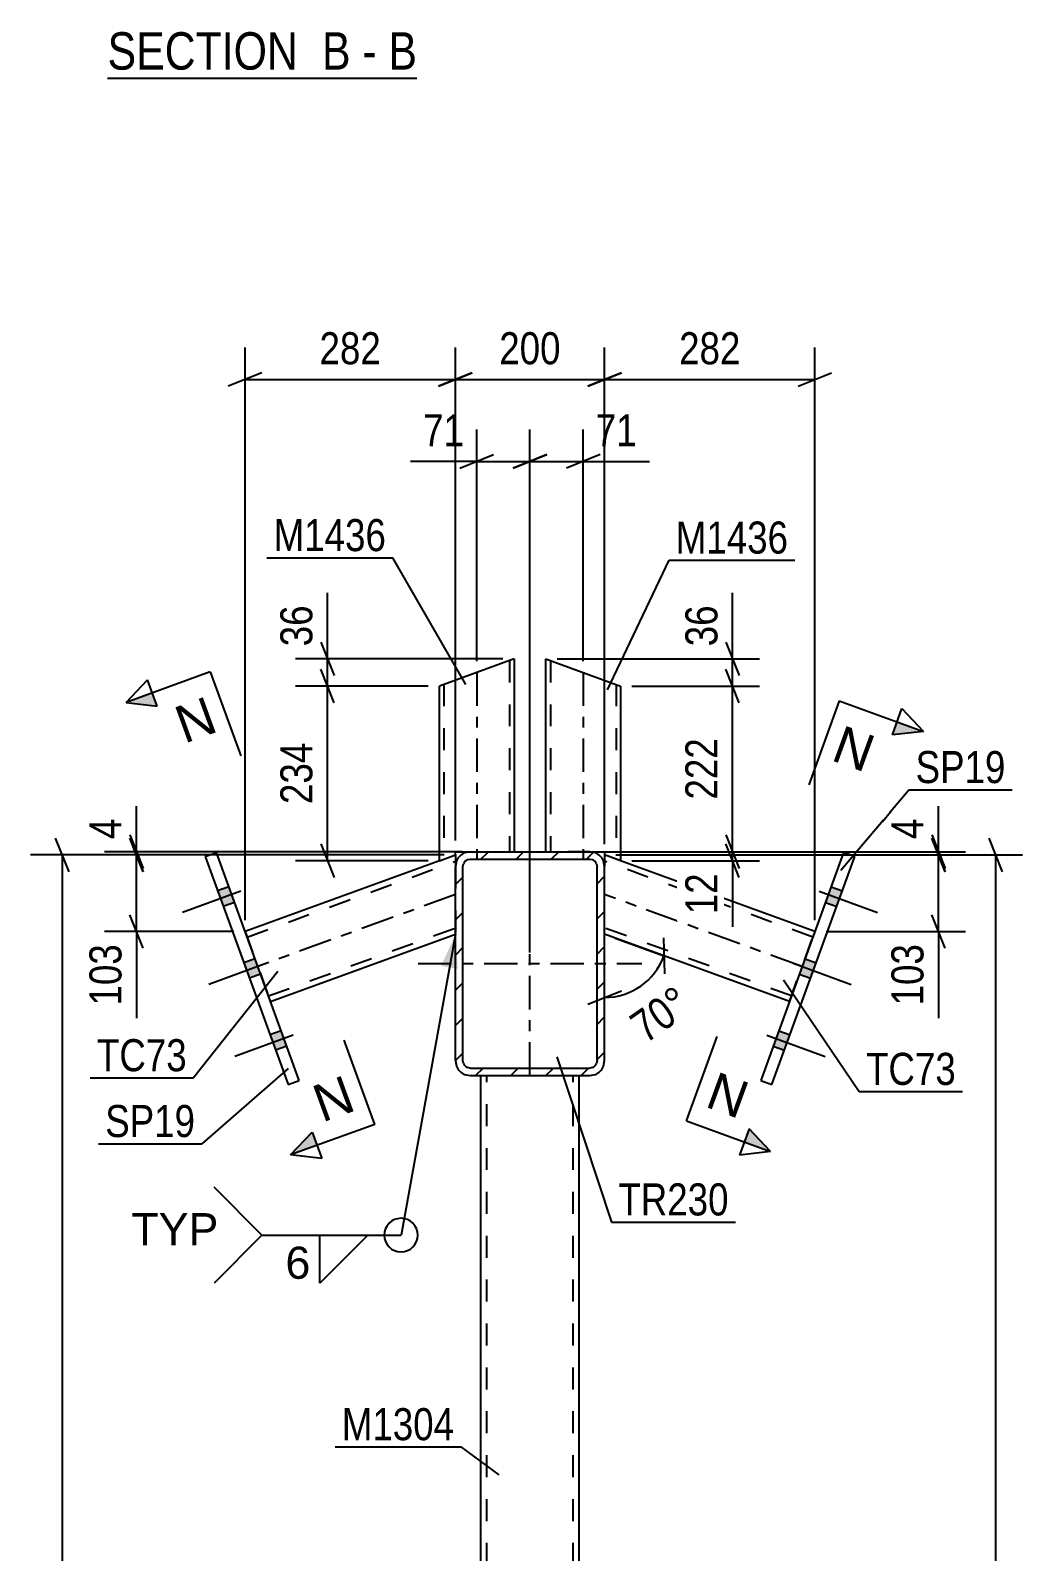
# Model space of a CAD drawing. Header units: millimetres. Extents: x -178 to 1011, y -683 to 158.
# Drawn here: x 356.4 to 445.1, y -437.5 to -301.6 of the extents above; entities that cross this region are included whole.
import ezdxf

# ---------------------------------------------------------------- set-up
doc = ezdxf.new("R2010")
doc.units = ezdxf.units.MM
doc.linetypes.add('DXK_LINE_DOT2', pattern=[3.9198, 1.9599, -1.9599])
doc.linetypes.add('DXK_LINE_DOT3', pattern=[5.9187, 2.979, -0.9799, 0.9799, -0.9799])
doc.styles.add('Arial', font='ARIAL.TTF', dxfattribs={"height": 0.2})
doc.styles.add('Arial Narrow', font='ARIALN.TTF', dxfattribs={"height": 0.2})

# ---------------------------------------------------------------- blocks, each defined once
blk = doc.blocks.new('Unknown-570387747-13 - 6363')
at = {"color": 6, "linetype": 'Continuous'}
blk.add_line((363.31, -305.88), (390.95, -305.88), dxfattribs=at)
at = {"color": 0, "linetype": 'Continuous'}
for points in [[(381.42, -305.13), (381.42, -301.63), (363.31, -301.63), (363.31, -305.13)], [(385.02, -305.13), (385.02, -301.63), (382.47, -301.63), (382.47, -305.13)], [(387.35, -305.13), (387.35, -301.63), (386.07, -301.63), (386.07, -305.13)], [(390.95, -305.13), (390.95, -301.63), (388.4, -301.63), (388.4, -305.13)]]:
    blk.add_wipeout(points, dxfattribs=at)
at = {"color": 7, "linetype": 'Continuous', "style": 'Arial Narrow'}
for s, p in [('SECTION ', (363.31, -305.13)), ('B', (382.47, -305.13)), ('B', (388.4, -305.13)), ('-', (386.07, -305.13))]:
    blk.add_text(s, height=3.34, dxfattribs=at).set_placement(p)
blk = doc.blocks.new('Part-570387747-2895 - 2879')
at = {"color": 2, "linetype": 'Continuous'}
for p, q in [((402.48, -374.99), (402.48, -357.76)), ((402.48, -357.76), (402.54, -357.78)), ((402.54, -357.78), (402.72, -357.85)), ((402.72, -357.85), (403.28, -358.05)), ((403.28, -358.05), (409.15, -360.19)), ((409.15, -360.19), (409.15, -375.8)), ((406.39, -374.99), (407.72, -374.99)), ((407.72, -374.99), (407.72, -375.28)), ((409.09, -375.77), (407.72, -375.28)), ((409.15, -375.8), (409.09, -375.77))]:
    blk.add_line(p, q, dxfattribs=at)
at = {"color": 7, "linetype": 'DXK_LINE_DOT2'}
for p, q in [((402.72, -357.85), (403.13, -358)), ((402.88, -357.91), (402.88, -374.99)), ((402.88, -357.91), (402.91, -357.92)), ((402.98, -357.94), (403.28, -358.05)), ((408.75, -360.04), (408.75, -375.65)), ((406.39, -374.99), (402.48, -374.99)), ((408.72, -375.64), (408.66, -375.62))]:
    blk.add_line(p, q, dxfattribs=at)
at = {"color": 7, "linetype": 'DXK_LINE_DOT3'}
blk.add_line((405.82, -358.97), (405.82, -375.8), dxfattribs=at)
blk = doc.blocks.new('Part-570387747-3016 - 2879')
at = {"color": 2, "linetype": 'Continuous'}
for p, q in [((407.72, -375.28), (407.72, -376.32)), ((426.51, -382.12), (409.15, -375.8)), ((424.23, -388.38), (407.72, -382.37))]:
    blk.add_line(p, q, dxfattribs=at)
at = {"color": 7, "linetype": 'DXK_LINE_DOT2'}
for p, q in [((409.15, -375.8), (407.72, -375.28)), ((407.72, -375.28), (407.72, -375.84)), ((426.33, -382.62), (407.72, -375.84)), ((407.72, -382.37), (407.72, -376.32)), ((424.42, -387.88), (407.72, -381.8)), ((424.23, -388.38), (426.51, -382.12))]:
    blk.add_line(p, q, dxfattribs=at)
at = {"color": 7, "linetype": 'DXK_LINE_DOT3'}
blk.add_line((425.37, -385.25), (407.72, -378.82), dxfattribs=at)
blk = doc.blocks.new('Bolt-570387747-2952 - 2879')
at = {"linetype": 'Continuous'}
for points in [[(427.96, -378.14), (427.46, -379.52), (428.46, -379.88), (428.97, -378.5)], [(427.96, -378.14), (427.46, -379.52), (428.46, -379.88), (428.97, -378.5)], [(427.96, -378.14), (427.46, -379.52), (428.46, -379.88), (428.97, -378.5)], [(425.63, -384.56), (425.12, -385.94), (426.13, -386.3), (426.63, -384.92)], [(425.63, -384.56), (425.12, -385.94), (426.13, -386.3), (426.63, -384.92)], [(423.29, -390.98), (422.79, -392.36), (423.79, -392.72), (424.29, -391.34)], [(423.29, -390.98), (422.79, -392.36), (423.79, -392.72), (424.29, -391.34)], [(423.29, -390.98), (422.79, -392.36), (423.79, -392.72), (424.29, -391.34)]]:
    blk.add_hatch(color=1, dxfattribs=at).paths.add_polyline_path(points)
at = {"color": 1, "linetype": 'Continuous'}
for p, q in [((426.9, -378.53), (432.1, -380.42)), ((426.9, -378.53), (432.1, -380.42)), ((426.9, -378.53), (432.1, -380.42)), ((427.96, -378.14), (428.97, -378.5)), ((427.96, -378.14), (428.97, -378.5)), ((427.96, -378.14), (428.97, -378.5)), ((427.46, -379.52), (428.46, -379.88)), ((427.46, -379.52), (428.46, -379.88)), ((427.46, -379.52), (428.46, -379.88)), ((424.56, -384.95), (429.76, -386.84)), ((424.56, -384.95), (429.76, -386.84)), ((425.63, -384.56), (426.63, -384.92)), ((425.63, -384.56), (426.63, -384.92)), ((425.12, -385.94), (426.13, -386.3)), ((425.12, -385.94), (426.13, -386.3)), ((423.29, -390.98), (424.29, -391.34)), ((423.29, -390.98), (424.29, -391.34)), ((423.29, -390.98), (424.29, -391.34)), ((422.22, -391.37), (427.42, -393.27)), ((422.22, -391.37), (427.42, -393.27)), ((422.22, -391.37), (427.42, -393.27)), ((422.79, -392.36), (423.79, -392.72)), ((422.79, -392.36), (423.79, -392.72)), ((422.79, -392.36), (423.79, -392.72))]:
    blk.add_line(p, q, dxfattribs=at)
blk = doc.blocks.new('Part-570387747-2888 - 2879')
at = {"color": 2, "linetype": 'Continuous'}
for p, q in [((399.63, -357.76), (392.96, -360.19)), ((399.63, -357.76), (399.63, -374.99)), ((392.96, -375.8), (392.96, -360.19)), ((394.39, -375.28), (394.39, -374.99)), ((394.39, -374.99), (395.72, -374.99)), ((392.96, -375.8), (394.39, -375.28))]:
    blk.add_line(p, q, dxfattribs=at)
at = {"color": 7, "linetype": 'DXK_LINE_DOT2'}
for p, q in [((399.23, -357.91), (399.23, -374.99)), ((393.36, -360.04), (393.39, -360.03)), ((393.36, -360.04), (393.36, -375.65)), ((395.72, -374.99), (399.63, -374.99))]:
    blk.add_line(p, q, dxfattribs=at)
at = {"color": 7, "linetype": 'DXK_LINE_DOT3'}
blk.add_line((396.29, -358.97), (396.29, -375.8), dxfattribs=at)
blk = doc.blocks.new('Bolt-570387747-3074 - 2879')
at = {"linetype": 'Continuous'}
for points in [[(374.65, -379.52), (374.15, -378.14), (373.14, -378.5), (373.64, -379.88)], [(374.65, -379.52), (374.15, -378.14), (373.14, -378.5), (373.64, -379.88)], [(374.65, -379.52), (374.15, -378.14), (373.14, -378.5), (373.64, -379.88)], [(376.98, -385.94), (376.48, -384.56), (375.48, -384.92), (375.98, -386.3)], [(376.98, -385.94), (376.48, -384.56), (375.48, -384.92), (375.98, -386.3)], [(379.32, -392.36), (378.82, -390.98), (377.82, -391.35), (378.32, -392.72)], [(379.32, -392.36), (378.82, -390.98), (377.82, -391.35), (378.32, -392.72)], [(379.32, -392.36), (378.82, -390.98), (377.82, -391.35), (378.32, -392.72)]]:
    blk.add_hatch(color=1, dxfattribs=at).paths.add_polyline_path(points)
at = {"color": 1, "linetype": 'Continuous'}
for p, q in [((375.21, -378.53), (370.01, -380.42)), ((375.21, -378.53), (370.01, -380.42)), ((375.21, -378.53), (370.01, -380.42)), ((374.15, -378.14), (373.14, -378.5)), ((374.15, -378.14), (373.14, -378.5)), ((374.15, -378.14), (373.14, -378.5)), ((374.65, -379.52), (373.64, -379.88)), ((374.65, -379.52), (373.64, -379.88)), ((374.65, -379.52), (373.64, -379.88)), ((377.55, -384.95), (372.35, -386.84)), ((377.55, -384.95), (372.35, -386.84)), ((376.48, -384.56), (375.48, -384.92)), ((376.48, -384.56), (375.48, -384.92)), ((376.98, -385.94), (375.98, -386.3)), ((376.98, -385.94), (375.98, -386.3)), ((378.82, -390.98), (377.82, -391.35)), ((378.82, -390.98), (377.82, -391.35)), ((378.82, -390.98), (377.82, -391.35)), ((379.88, -391.37), (374.69, -393.27)), ((379.88, -391.37), (374.69, -393.27)), ((379.88, -391.37), (374.69, -393.27)), ((379.32, -392.36), (378.32, -392.72)), ((379.32, -392.36), (378.32, -392.72)), ((379.32, -392.36), (378.32, -392.72))]:
    blk.add_line(p, q, dxfattribs=at)
blk = doc.blocks.new('Part-570387747-2920 - 2879')
at = {"color": 2, "linetype": 'Continuous'}
for p, q in [((392.96, -375.8), (375.59, -382.12)), ((394.39, -375.28), (394.39, -376.32)), ((377.87, -388.38), (394.39, -382.37))]:
    blk.add_line(p, q, dxfattribs=at)
at = {"color": 7, "linetype": 'DXK_LINE_DOT2'}
for p, q in [((375.78, -382.62), (394.39, -375.84)), ((392.96, -375.8), (394.39, -375.28)), ((394.39, -376.32), (394.39, -382.37)), ((377.69, -387.88), (394.39, -381.8)), ((375.59, -382.12), (377.87, -388.38))]:
    blk.add_line(p, q, dxfattribs=at)
at = {"color": 7, "linetype": 'DXK_LINE_DOT3'}
blk.add_line((394.39, -378.82), (376.73, -385.25), dxfattribs=at)
blk = doc.blocks.new('Part-570387747-2931 - 2879')
at = {"linetype": 'Continuous'}
h = blk.add_hatch(dxfattribs=at)
h.set_pattern_fill('', scale=0.7, style=0, pattern_type=0)
h.set_pattern_definition([(45, (394.3874, -393.6525), (-1.57154, 1.57154), [])])
h.paths.add_polyline_path([(394.39, -376.32), (394.39, -393.65), (394.49, -394.16), (394.78, -394.6), (395.21, -394.88), (395.72, -394.99), (406.39, -394.99), (406.9, -394.88), (407.33, -394.6), (407.62, -394.16), (407.72, -393.65), (407.72, -376.32), (407.62, -375.81), (407.33, -375.38), (406.9, -375.09), (406.39, -374.99), (395.72, -374.99), (395.21, -375.09), (394.78, -375.38), (394.49, -375.81)])
h.paths.add_polyline_path([(395.25, -375.85), (395.47, -375.7), (395.72, -375.65), (406.39, -375.65), (406.64, -375.7), (406.86, -375.85), (407, -376.06), (407.05, -376.32), (407.05, -393.65), (407, -393.91), (406.86, -394.12), (406.64, -394.27), (406.39, -394.32), (395.72, -394.32), (395.47, -394.27), (395.25, -394.12), (395.1, -393.91), (395.05, -393.65), (395.05, -376.32), (395.1, -376.06)])
at = {"color": 2, "linetype": 'Continuous'}
for p, q in [((395.72, -374.99), (395.21, -375.09)), ((395.72, -374.99), (406.39, -374.99)), ((406.9, -375.09), (406.39, -374.99)), ((394.49, -375.81), (394.39, -376.32)), ((394.39, -393.65), (394.39, -376.32)), ((395.05, -376.32), (395.1, -376.06)), ((395.05, -393.65), (395.05, -376.32)), ((395.47, -375.7), (395.72, -375.65)), ((395.72, -375.65), (406.39, -375.65)), ((406.39, -375.65), (406.64, -375.7)), ((407, -376.06), (407.05, -376.32)), ((407.05, -393.65), (407.05, -376.32)), ((407.72, -376.32), (407.62, -375.81)), ((407.72, -393.65), (407.72, -376.32)), ((394.39, -393.65), (394.49, -394.16)), ((395.1, -393.91), (395.05, -393.65)), ((407.05, -393.65), (407, -393.91)), ((407.62, -394.16), (407.72, -393.65)), ((395.21, -394.88), (395.72, -394.99)), ((395.72, -394.32), (395.47, -394.27)), ((395.72, -394.32), (406.39, -394.32)), ((395.72, -394.99), (406.39, -394.99)), ((406.64, -394.27), (406.39, -394.32)), ((406.39, -394.99), (406.9, -394.88))]:
    blk.add_line(p, q, dxfattribs=at)
at = {"color": 7, "linetype": 'DXK_LINE_DOT3'}
for p, q in [((401.05, -394.99), (401.05, -374.99)), ((391.05, -384.99), (411.05, -384.99))]:
    blk.add_line(p, q, dxfattribs=at)
at = {"color": 2, "linetype": 'Continuous'}
for centre, radius, start, end in [((395.72, -376.32), 1.33, 112.5, 157.5), ((395.72, -376.32), 0.667, 112.5, 157.5), ((406.39, -376.32), 0.667, 22.5, 67.5), ((406.39, -376.32), 1.33, 22.5, 67.5), ((395.72, -393.65), 0.667, 202.5, 247.5), ((406.39, -393.65), 0.667, 292.5, 337.5), ((395.72, -393.65), 1.33, 202.5, 247.5), ((406.39, -393.65), 1.33, 292.5, 337.5)]:
    blk.add_arc(centre, radius, start, end, dxfattribs=at)
blk = doc.blocks.new('Part-570387747-3128 - 2879')
at = {"color": 2, "linetype": 'Continuous'}
for p, q in [((396.65, -467.92), (396.65, -394.99)), ((405.45, -467.92), (405.45, -394.99))]:
    blk.add_line(p, q, dxfattribs=at)
at = {"color": 7, "linetype": 'DXK_LINE_DOT2'}
for p, q in [((396.65, -394.99), (405.45, -394.99)), ((397.19, -587.65), (397.19, -394.99)), ((404.92, -587.65), (404.92, -394.99))]:
    blk.add_line(p, q, dxfattribs=at)
blk = doc.blocks.new('Part-570387747-3011 - 2879')
at = {"color": 2, "linetype": 'Continuous'}
for p, q in [((429.08, -375.07), (421.67, -395.43)), ((422.67, -395.79), (430.08, -375.43)), ((430.08, -375.43), (429.08, -375.07)), ((421.67, -395.43), (422.67, -395.79))]:
    blk.add_line(p, q, dxfattribs=at)
blk = doc.blocks.new('Part-570387747-3086 - 2879')
at = {"color": 2, "linetype": 'Continuous'}
for p, q in [((372.03, -375.43), (373.03, -375.07)), ((372.03, -375.43), (379.44, -395.79)), ((380.44, -395.43), (373.03, -375.07)), ((379.44, -395.79), (380.44, -395.43))]:
    blk.add_line(p, q, dxfattribs=at)
blk = doc.blocks.new('StraightDimension-570387747-3238 - 2879')
at = {"color": 7, "linetype": 'Continuous'}
for p, q in [((401.05, -383.99), (401.05, -337.27)), ((405.82, -357.97), (405.82, -337.27)), ((399.55, -340.72), (402.55, -339.52)), ((407.32, -339.52), (404.32, -340.72)), ((401.05, -340.12), (405.82, -340.12)), ((405.82, -340.12), (411.72, -340.12)), ((405.82, -340.12), (411.72, -340.12))]:
    blk.add_line(p, q, dxfattribs=at)
at = {"color": 0}
blk.add_wipeout([(411.2, -339.37), (411.2, -335.17), (406.34, -335.17), (406.34, -339.37)], dxfattribs=at)
at = {"color": 3, "style": 'Arial Narrow'}
blk.add_text('71', height=2.863, dxfattribs=at).set_placement((406.94, -338.77))
blk = doc.blocks.new('StraightDimension-570387747-3194 - 2879')
at = {"color": 7, "linetype": 'Continuous'}
for p, q in [((383.56, -361.69), (382.36, -358.69)), ((391.96, -360.19), (380.11, -360.19)), ((382.96, -375.8), (382.96, -360.19)), ((382.36, -374.3), (383.56, -377.3)), ((391.96, -375.8), (380.11, -375.8))]:
    blk.add_line(p, q, dxfattribs=at)
at = {"color": 0}
blk.add_wipeout([(382.21, -364.65), (378.01, -364.65), (378.01, -371.33), (382.21, -371.33)], dxfattribs=at)
at = {"color": 3, "style": 'Arial Narrow'}
blk.add_text('234', height=2.863, rotation=90.0002, dxfattribs=at).set_placement((381.61, -370.73))
blk = doc.blocks.new('StraightDimension-570387747-3416 - 2879')
at = {"color": 7, "linetype": 'Continuous'}
for p, q in [((407.72, -374.31), (407.72, -329.95)), ((426.51, -381.12), (426.51, -329.95)), ((409.22, -332.2), (406.22, -333.4)), ((407.72, -332.8), (426.51, -332.8)), ((425.01, -333.4), (428.01, -332.2))]:
    blk.add_line(p, q, dxfattribs=at)
at = {"color": 0}
blk.add_wipeout([(420.46, -332.05), (420.46, -327.85), (413.78, -327.85), (413.78, -332.05)], dxfattribs=at)
at = {"color": 3, "style": 'Arial Narrow'}
blk.add_text('282', height=2.863, dxfattribs=at).set_placement((414.38, -331.45))
blk = doc.blocks.new('StraightDimension-570387747-3239 - 2879')
at = {"color": 7, "linetype": 'Continuous'}
for p, q in [((396.29, -357.97), (396.29, -337.27)), ((401.05, -383.99), (401.05, -337.27)), ((394.79, -340.72), (397.79, -339.52)), ((402.55, -339.52), (399.55, -340.72)), ((396.29, -340.12), (390.39, -340.12)), ((396.29, -340.12), (390.39, -340.12)), ((396.29, -340.12), (401.05, -340.12))]:
    blk.add_line(p, q, dxfattribs=at)
at = {"color": 0}
blk.add_wipeout([(395.77, -339.37), (395.77, -335.17), (390.91, -335.17), (390.91, -339.37)], dxfattribs=at)
at = {"color": 3, "style": 'Arial Narrow'}
blk.add_text('71', height=2.863, dxfattribs=at).set_placement((391.51, -338.77))
blk = doc.blocks.new('StraightDimension-570387747-3176 - 2879')
at = {"color": 7, "linetype": 'Continuous'}
for p, q in [((419.15, -357.76), (419.15, -351.86)), ((419.15, -357.76), (419.15, -351.86)), ((418.55, -356.26), (419.75, -359.26)), ((403.48, -357.76), (421.55, -357.76)), ((419.75, -361.69), (418.55, -358.69)), ((419.15, -360.19), (419.15, -357.76)), ((410.15, -360.19), (421.55, -360.19))]:
    blk.add_line(p, q, dxfattribs=at)
at = {"color": 0}
blk.add_wipeout([(418.4, -352.38), (414.2, -352.38), (414.2, -357.24), (418.4, -357.24)], dxfattribs=at)
at = {"color": 3, "style": 'Arial Narrow'}
blk.add_text('36', height=2.863, rotation=90.0002, dxfattribs=at).set_placement((417.8, -356.64))
blk = doc.blocks.new('StraightDimension-570387747-3399 - 2879')
at = {"color": 7, "linetype": 'Continuous'}
for p, q in [((437.56, -374.99), (437.56, -370.91)), ((437.56, -374.99), (437.56, -370.91)), ((436.96, -373.49), (438.16, -376.49)), ((407.12, -374.99), (439.96, -374.99)), ((438.16, -376.78), (436.96, -373.78)), ((437.56, -375.28), (437.56, -374.99)), ((408.72, -375.28), (439.96, -375.28))]:
    blk.add_line(p, q, dxfattribs=at)
at = {"color": 0}
blk.add_wipeout([(436.81, -371.43), (432.61, -371.43), (432.61, -374.46), (436.81, -374.46)], dxfattribs=at)
at = {"color": 3, "style": 'Arial Narrow'}
blk.add_text('4', height=2.86, rotation=90.0002, dxfattribs=at).set_placement((436.21, -373.86))
blk = doc.blocks.new('StraightDimension-570387747-3386 - 2879')
at = {"color": 7, "linetype": 'Continuous'}
for p, q in [((436.96, -373.78), (438.16, -376.78)), ((408.72, -375.28), (439.96, -375.28)), ((437.56, -382.12), (437.56, -375.28)), ((438.16, -383.62), (436.96, -380.62)), ((427.51, -382.12), (439.96, -382.12)), ((437.56, -382.12), (437.56, -389.85)), ((437.56, -382.12), (437.56, -389.85))]:
    blk.add_line(p, q, dxfattribs=at)
at = {"color": 0}
blk.add_wipeout([(436.81, -382.64), (432.61, -382.64), (432.61, -389.32), (436.81, -389.32)], dxfattribs=at)
at = {"color": 3, "style": 'Arial Narrow'}
blk.add_text('103', height=2.863, rotation=90.0002, dxfattribs=at).set_placement((436.21, -388.72))
blk = doc.blocks.new('StraightDimension-570387747-3217 - 2879')
at = {"color": 7, "linetype": 'Continuous'}
for p, q in [((382.96, -357.76), (382.96, -351.86)), ((382.96, -357.76), (382.96, -351.86)), ((382.36, -356.26), (383.56, -359.26)), ((398.63, -357.76), (380.11, -357.76)), ((383.56, -361.69), (382.36, -358.69)), ((382.96, -360.19), (382.96, -357.76)), ((391.96, -360.19), (380.11, -360.19))]:
    blk.add_line(p, q, dxfattribs=at)
at = {"color": 0}
blk.add_wipeout([(382.21, -352.38), (378.01, -352.38), (378.01, -357.24), (382.21, -357.24)], dxfattribs=at)
at = {"color": 3, "style": 'Arial Narrow'}
blk.add_text('36', height=2.863, rotation=90.0002, dxfattribs=at).set_placement((381.61, -356.64))
blk = doc.blocks.new('AngleDimension-570387747-3379 - 2879')
at = {"color": 7, "linetype": 'Continuous'}
for p, q in [((413.02, -384.3), (407.72, -382.37)), ((407.72, -388.01), (407.72, -382.37)), ((408.66, -382.71), (413.02, -384.3)), ((412.97, -382.68), (413.07, -385.91)), ((406.22, -388.61), (409.22, -387.41))]:
    blk.add_line(p, q, dxfattribs=at)
blk.add_arc((407.72, -382.37), 5.64, 270, 340, dxfattribs=at)
at = {"color": 0}
blk.add_wipeout([(416.52, -389.31), (414.12, -385.87), (408.82, -389.58), (411.23, -393.02)], dxfattribs=at)
at = {"color": 3, "style": 'Arial Narrow'}
blk.add_text('70°', height=2.863, rotation=35.002, dxfattribs=at).set_placement((411.38, -392.18))
blk = doc.blocks.new('StraightDimension-570387747-3140 - 2879')
at = {"color": 7, "linetype": 'Continuous'}
for p, q in [((418.55, -373.49), (419.75, -376.49)), ((407.12, -374.99), (421.55, -374.99)), ((419.75, -377.3), (418.55, -374.3)), ((419.15, -375.8), (419.15, -374.99)), ((410.15, -375.8), (421.55, -375.8)), ((419.15, -375.8), (419.15, -381.7)), ((419.15, -375.8), (419.15, -381.7))]:
    blk.add_line(p, q, dxfattribs=at)
at = {"color": 0}
blk.add_wipeout([(418.4, -376.32), (414.2, -376.32), (414.2, -381.18), (418.4, -381.18)], dxfattribs=at)
at = {"color": 3, "style": 'Arial Narrow'}
blk.add_text('12', height=2.863, rotation=90.0002, dxfattribs=at).set_placement((417.8, -380.58))
blk = doc.blocks.new('StraightDimension-570387747-3156 - 2879')
at = {"color": 7, "linetype": 'Continuous'}
for p, q in [((419.75, -361.69), (418.55, -358.69)), ((410.15, -360.19), (421.55, -360.19)), ((419.15, -374.99), (419.15, -360.19)), ((418.55, -373.49), (419.75, -376.49)), ((407.12, -374.99), (421.55, -374.99))]:
    blk.add_line(p, q, dxfattribs=at)
at = {"color": 0}
blk.add_wipeout([(418.4, -364.24), (414.2, -364.24), (414.2, -370.93), (418.4, -370.93)], dxfattribs=at)
at = {"color": 3, "style": 'Arial Narrow'}
blk.add_text('222', height=2.863, rotation=90.0002, dxfattribs=at).set_placement((417.8, -370.33))
blk = doc.blocks.new('StraightDimension-570387747-3429 - 2879')
at = {"color": 7, "linetype": 'Continuous'}
for p, q in [((394.39, -373.99), (394.39, -329.95)), ((407.72, -374.31), (407.72, -329.95)), ((395.89, -332.2), (392.89, -333.4)), ((394.39, -332.8), (407.72, -332.8)), ((406.22, -333.4), (409.22, -332.2))]:
    blk.add_line(p, q, dxfattribs=at)
at = {"color": 0}
blk.add_wipeout([(404.4, -332.05), (404.4, -327.85), (397.71, -327.85), (397.71, -332.05)], dxfattribs=at)
at = {"color": 3, "style": 'Arial Narrow'}
blk.add_text('200', height=2.863, dxfattribs=at).set_placement((398.31, -331.45))
blk = doc.blocks.new('StraightDimension-570387747-3445 - 2879')
at = {"color": 7, "linetype": 'Continuous'}
for p, q in [((375.59, -381.12), (375.59, -329.95)), ((394.39, -373.99), (394.39, -329.95)), ((377.09, -332.2), (374.09, -333.4)), ((375.59, -332.8), (394.39, -332.8)), ((392.89, -333.4), (395.89, -332.2))]:
    blk.add_line(p, q, dxfattribs=at)
at = {"color": 0}
blk.add_wipeout([(388.33, -332.05), (388.33, -327.85), (381.65, -327.85), (381.65, -332.05)], dxfattribs=at)
at = {"color": 3, "style": 'Arial Narrow'}
blk.add_text('282', height=2.863, dxfattribs=at).set_placement((382.25, -331.45))
blk = doc.blocks.new('StraightDimension-570387747-3459 - 2879')
at = {"color": 7, "linetype": 'Continuous'}
for p, q in [((365.9, -374.99), (365.9, -370.91)), ((365.9, -374.99), (365.9, -370.91)), ((365.3, -373.49), (366.5, -376.49)), ((394.99, -374.99), (363.05, -374.99)), ((366.5, -376.78), (365.3, -373.78)), ((365.9, -375.28), (365.9, -374.99)), ((393.39, -375.28), (363.05, -375.28))]:
    blk.add_line(p, q, dxfattribs=at)
at = {"color": 0}
blk.add_wipeout([(365.15, -371.43), (360.95, -371.43), (360.95, -374.46), (365.15, -374.46)], dxfattribs=at)
at = {"color": 3, "style": 'Arial Narrow'}
blk.add_text('4', height=2.86, rotation=90.0002, dxfattribs=at).set_placement((364.55, -373.86))
blk = doc.blocks.new('StraightDimension-570387747-3478 - 2879')
at = {"color": 7, "linetype": 'Continuous'}
for p, q in [((365.3, -373.78), (366.5, -376.78)), ((393.39, -375.28), (363.05, -375.28)), ((365.9, -382.12), (365.9, -375.28)), ((366.5, -383.62), (365.3, -380.62)), ((374.59, -382.12), (363.05, -382.12)), ((365.9, -382.12), (365.9, -389.85)), ((365.9, -382.12), (365.9, -389.85))]:
    blk.add_line(p, q, dxfattribs=at)
at = {"color": 0}
blk.add_wipeout([(365.15, -382.64), (360.95, -382.64), (360.95, -389.33), (365.15, -389.33)], dxfattribs=at)
at = {"color": 3, "style": 'Arial Narrow'}
blk.add_text('103', height=2.863, rotation=90.0002, dxfattribs=at).set_placement((364.55, -388.73))
blk = doc.blocks.new('StraightDimension-570387747-3495 - 2879')
at = {"color": 7, "linetype": 'Continuous'}
for p, q in [((359.87, -376.78), (358.67, -373.78)), ((393.39, -375.28), (356.42, -375.28)), ((359.27, -587.65), (359.27, -375.28))]:
    blk.add_line(p, q, dxfattribs=at)
blk = doc.blocks.new('StraightDimension-570387747-3602 - 2879')
at = {"color": 7, "linetype": 'Continuous'}
for p, q in [((443.27, -376.78), (442.07, -373.78)), ((408.72, -375.28), (445.07, -375.28)), ((442.67, -587.65), (442.67, -375.28))]:
    blk.add_line(p, q, dxfattribs=at)
blk = doc.blocks.new('Mark-570387747-2927 - 2879')
at = {"color": 0}
blk.add_wipeout([(418.81, -407.48), (418.81, -404.48), (408.95, -404.48), (408.95, -407.48)], dxfattribs=at)
blk.add_wipeout([(418.81, -407.48), (418.81, -404.48), (408.95, -404.48), (408.95, -407.48)], dxfattribs=at)
at = {"color": 30, "linetype": 'Continuous'}
for p, q in [((403.46, -393.3), (408.35, -408.08)), ((408.35, -408.08), (419.41, -408.08))]:
    blk.add_line(p, q, dxfattribs=at)
at = {"color": 3, "style": 'Arial Narrow'}
blk.add_text('TR230', height=2.863, dxfattribs=at).set_placement((408.95, -407.48))
blk = doc.blocks.new('WeldMark-570387747-3639 - 2879')
at = {"linetype": 'Continuous'}
blk.add_hatch(color=30, dxfattribs=at).paths.add_polyline_path([(393.12, -385.19), (394.39, -382.37), (394.59, -385.46)])
at = {"color": 30, "linetype": 'Continuous'}
for p in [(394.39, -382.37), (377.1, -409.24)]:
    blk.add_line(p, (389.53, -409.24), dxfattribs=at)
at = {"color": 3, "linetype": 'Continuous'}
for p, q in [((377.1, -409.24), (372.82, -404.95)), ((377.1, -409.24), (372.82, -413.52)), ((382.28, -409.24), (386.57, -409.24))]:
    blk.add_line(p, q, dxfattribs=at)
for start, end in [(90, 270), (270, 90)]:
    blk.add_arc((389.53, -409.24), 1.5, start, end, dxfattribs=at)
at = {"color": 0}
blk.add_wipeout([(381.63, -413.34), (381.63, -409.94), (379, -409.94), (379, -413.34)], dxfattribs=at)
at = {"color": 3, "linetype": 'Continuous'}
for p, q in [((386.57, -409.24), (382.28, -413.52)), ((382.28, -413.52), (382.28, -409.24))]:
    blk.add_line(p, q, dxfattribs=at)
at = {"color": 3, "style": 'Arial'}
blk.add_text('6', height=2.87, dxfattribs=at).set_placement((379.2, -413.14))
at = {"color": 0, "linetype": 'Continuous'}
blk.add_wipeout([(373.2, -410.14), (373.2, -407.14), (365.43, -407.14), (365.43, -410.14)], dxfattribs=at)
blk.add_wipeout([(373.2, -410.14), (373.2, -407.14), (365.43, -407.14), (365.43, -410.14)], dxfattribs=at)
at = {"color": 3, "linetype": 'Continuous', "style": 'Arial'}
blk.add_text('TYP', height=2.865, dxfattribs=at).set_placement((365.43, -410.14))
blk = doc.blocks.new('Mark-570387747-3012 - 2879')
at = {"color": 0}
blk.add_wipeout([(439.11, -395.82), (439.11, -392.82), (431.08, -392.82), (431.08, -395.82)], dxfattribs=at)
blk.add_wipeout([(439.11, -395.82), (439.11, -392.82), (431.08, -392.82), (431.08, -395.82)], dxfattribs=at)
at = {"color": 30, "linetype": 'Continuous'}
for p, q in [((423.72, -386.45), (430.48, -396.42)), ((430.48, -396.42), (439.71, -396.42))]:
    blk.add_line(p, q, dxfattribs=at)
at = {"color": 3, "style": 'Arial Narrow'}
blk.add_text('TC73', height=2.863, dxfattribs=at).set_placement((431.08, -395.82))
blk = doc.blocks.new('Mark-570387747-2884 - 2879')
at = {"color": 0}
blk.add_wipeout([(388.2, -348.14), (388.2, -345.14), (378.15, -345.14), (378.15, -348.14)], dxfattribs=at)
blk.add_wipeout([(388.2, -348.14), (388.2, -345.14), (378.15, -345.14), (378.15, -348.14)], dxfattribs=at)
at = {"color": 30, "linetype": 'Continuous'}
for p in [(377.55, -348.74), (395.32, -360.04)]:
    blk.add_line(p, (388.8, -348.74), dxfattribs=at)
at = {"color": 3, "style": 'Arial Narrow'}
blk.add_text('M1436', height=2.863, dxfattribs=at).set_placement((378.15, -348.14))
blk = doc.blocks.new('Mark-570387747-2891 - 2879')
at = {"color": 0}
blk.add_wipeout([(424.13, -348.36), (424.13, -345.36), (414.08, -345.36), (414.08, -348.36)], dxfattribs=at)
blk.add_wipeout([(424.13, -348.36), (424.13, -345.36), (414.08, -345.36), (414.08, -348.36)], dxfattribs=at)
at = {"color": 30, "linetype": 'Continuous'}
for p, q in [((407.99, -360.52), (413.48, -348.96)), ((413.48, -348.96), (424.73, -348.96))]:
    blk.add_line(p, q, dxfattribs=at)
at = {"color": 3, "style": 'Arial Narrow'}
blk.add_text('M1436', height=2.863, dxfattribs=at).set_placement((414.08, -348.36))
blk = doc.blocks.new('Mark-570387747-2916 - 2879')
at = {"color": 0}
blk.add_wipeout([(370.4, -394.6), (370.4, -391.6), (362.36, -391.6), (362.36, -394.6)], dxfattribs=at)
blk.add_wipeout([(370.4, -394.6), (370.4, -391.6), (362.36, -391.6), (362.36, -394.6)], dxfattribs=at)
at = {"color": 30, "linetype": 'Continuous'}
for p in [(378.51, -385.69), (361.76, -395.2)]:
    blk.add_line(p, (371, -395.2), dxfattribs=at)
at = {"color": 3, "style": 'Arial Narrow'}
blk.add_text('TC73', height=2.863, dxfattribs=at).set_placement((362.36, -394.6))
blk = doc.blocks.new('SectionMark-570387747-3625 - 2879')
at = {"linetype": 'Continuous'}
for points in [[(433.44, -364.56), (433.86, -363.39), (436.21, -364.24)], [(420.21, -400.91), (420.63, -399.74), (422.55, -401.77)]]:
    blk.add_hatch(color=6, dxfattribs=at).paths.add_polyline_path(points)
at = {"color": 6, "linetype": 'Continuous'}
for p, q in [((433.44, -364.56), (434.29, -362.21)), ((434.29, -362.21), (436.21, -364.24)), ((436.21, -364.24), (433.44, -364.56)), ((420.63, -399.74), (419.78, -402.09)), ((422.55, -401.77), (420.63, -399.74)), ((422.55, -401.77), (419.78, -402.09))]:
    blk.add_line(p, q, dxfattribs=at)
at = {"color": 0, "linetype": 'Continuous'}
for points in [[(431.01, -367.93), (432.2, -364.65), (429.04, -363.49), (427.84, -366.78)], [(419.74, -398.88), (420.94, -395.59), (417.77, -394.44), (416.58, -397.73)]]:
    blk.add_wipeout(points, dxfattribs=at)
at = {"color": 6, "linetype": 'Continuous'}
for p, q in [((428.69, -361.51), (425.96, -369.02)), ((428.69, -361.51), (436.21, -364.24)), ((415.04, -399.03), (417.77, -391.51)), ((415.04, -399.03), (422.55, -401.77))]:
    blk.add_line(p, q, dxfattribs=at)
at = {"color": 3, "linetype": 'Continuous', "style": 'Arial'}
for p in [(427.84, -366.78), (416.58, -397.73)]:
    blk.add_text('N', height=3.34, rotation=-20.002, dxfattribs=at).set_placement(p)
blk = doc.blocks.new('Mark-570387747-3007 - 2879')
at = {"color": 0}
blk.add_wipeout([(443.55, -368.86), (443.55, -365.86), (435.51, -365.86), (435.51, -368.86)], dxfattribs=at)
blk.add_wipeout([(443.55, -368.86), (443.55, -365.86), (435.51, -365.86), (435.51, -368.86)], dxfattribs=at)
at = {"color": 30, "linetype": 'Continuous'}
for p, q in [((428.82, -376.65), (434.91, -369.46)), ((434.91, -369.46), (444.15, -369.46))]:
    blk.add_line(p, q, dxfattribs=at)
at = {"color": 3, "style": 'Arial Narrow'}
blk.add_text('SP19', height=2.863, dxfattribs=at).set_placement((435.51, -368.86))
blk = doc.blocks.new('Mark-570387747-3082 - 2879')
at = {"color": 0}
blk.add_wipeout([(371.14, -400.48), (371.14, -397.48), (363.1, -397.48), (363.1, -400.48)], dxfattribs=at)
blk.add_wipeout([(371.14, -400.48), (371.14, -397.48), (363.1, -397.48), (363.1, -400.48)], dxfattribs=at)
at = {"color": 30, "linetype": 'Continuous'}
for p in [(379.44, -394.37), (362.5, -401.08)]:
    blk.add_line(p, (371.74, -401.08), dxfattribs=at)
at = {"color": 3, "style": 'Arial Narrow'}
blk.add_text('SP19', height=2.863, dxfattribs=at).set_placement((363.1, -400.48))
blk = doc.blocks.new('Mark-570387747-3124 - 2879')
at = {"color": 0}
blk.add_wipeout([(394.29, -427.56), (394.29, -424.56), (384.24, -424.56), (384.24, -427.56)], dxfattribs=at)
blk.add_wipeout([(394.29, -427.56), (394.29, -424.56), (384.24, -424.56), (384.24, -427.56)], dxfattribs=at)
at = {"color": 30, "linetype": 'Continuous'}
for p in [(383.64, -428.16), (398.3, -430.66)]:
    blk.add_line(p, (394.89, -428.16), dxfattribs=at)
at = {"color": 3, "style": 'Arial Narrow'}
blk.add_text('M1304', height=2.863, dxfattribs=at).set_placement((384.24, -427.56))
blk = doc.blocks.new('SectionMark-570387747-3629 - 2879')
at = {"linetype": 'Continuous'}
for points in [[(367.31, -360.81), (367.73, -361.98), (364.96, -361.66)], [(381.59, -400.05), (382.02, -401.23), (379.67, -402.08)]]:
    blk.add_hatch(color=6, dxfattribs=at).paths.add_polyline_path(points)
at = {"color": 6, "linetype": 'Continuous'}
for p, q in [((364.96, -361.66), (366.88, -359.63)), ((367.73, -361.98), (366.88, -359.63)), ((364.96, -361.66), (367.73, -361.98)), ((379.67, -402.08), (381.59, -400.05)), ((381.59, -400.05), (382.45, -402.4)), ((382.45, -402.4), (379.67, -402.08))]:
    blk.add_line(p, q, dxfattribs=at)
at = {"color": 0, "linetype": 'Continuous'}
for points in [[(373.33, -364.2), (372.13, -360.91), (368.97, -362.07), (370.16, -365.36)], [(385.65, -398.04), (384.45, -394.75), (381.28, -395.91), (382.48, -399.2)]]:
    blk.add_wipeout(points, dxfattribs=at)
at = {"color": 6, "linetype": 'Continuous'}
for p, q in [((372.47, -358.93), (364.96, -361.66)), ((372.47, -358.93), (375.21, -366.44)), ((387.19, -399.35), (384.45, -391.83)), ((387.19, -399.35), (379.67, -402.08))]:
    blk.add_line(p, q, dxfattribs=at)
at = {"color": 3, "linetype": 'Continuous', "style": 'Arial'}
for p in [(370.16, -365.36), (382.48, -399.2)]:
    blk.add_text('N', height=3.34, rotation=20.002, dxfattribs=at).set_placement(p)

msp = doc.modelspace()

# ---------------------------------------------------------------- block references
for name in ['Unknown-570387747-13 - 6363', 'Part-570387747-2888 - 2879', 'Part-570387747-2895 - 2879', 'Part-570387747-2931 - 2879', 'Part-570387747-3086 - 2879', 'Part-570387747-2920 - 2879', 'Part-570387747-3016 - 2879', 'Part-570387747-3011 - 2879', 'Bolt-570387747-3074 - 2879', 'Bolt-570387747-2952 - 2879', 'Part-570387747-3128 - 2879']:
    msp.add_blockref(name, (0, 0))

# ---------------------------------------------------------------- next in the draw order: block references
for name in ['StraightDimension-570387747-3238 - 2879', 'StraightDimension-570387747-3194 - 2879']:
    msp.add_blockref(name, (0, 0))

# ---------------------------------------------------------------- next in the draw order: block references
for name in ['StraightDimension-570387747-3416 - 2879', 'StraightDimension-570387747-3239 - 2879']:
    msp.add_blockref(name, (0, 0))

# ---------------------------------------------------------------- next in the draw order: block references
for name in ['StraightDimension-570387747-3217 - 2879', 'StraightDimension-570387747-3176 - 2879', 'StraightDimension-570387747-3399 - 2879']:
    msp.add_blockref(name, (0, 0))

# ---------------------------------------------------------------- next in the draw order: block references
msp.add_blockref('StraightDimension-570387747-3386 - 2879', (0, 0))

# ---------------------------------------------------------------- next in the draw order: block references
msp.add_blockref('AngleDimension-570387747-3379 - 2879', (0, 0))

# ---------------------------------------------------------------- next in the draw order: block references
msp.add_blockref('StraightDimension-570387747-3140 - 2879', (0, 0))

# ---------------------------------------------------------------- next in the draw order: block references
msp.add_blockref('StraightDimension-570387747-3156 - 2879', (0, 0))

# ---------------------------------------------------------------- next in the draw order: block references
msp.add_blockref('StraightDimension-570387747-3429 - 2879', (0, 0))

# ---------------------------------------------------------------- next in the draw order: block references
for name in ['StraightDimension-570387747-3445 - 2879', 'Mark-570387747-2891 - 2879', 'StraightDimension-570387747-3602 - 2879']:
    msp.add_blockref(name, (0, 0))

# ---------------------------------------------------------------- next in the draw order: block references
for name in ['Mark-570387747-2884 - 2879', 'StraightDimension-570387747-3459 - 2879', 'Mark-570387747-3012 - 2879', 'Mark-570387747-2927 - 2879']:
    msp.add_blockref(name, (0, 0))

# ---------------------------------------------------------------- next in the draw order: block references
for name in ['SectionMark-570387747-3625 - 2879', 'StraightDimension-570387747-3478 - 2879']:
    msp.add_blockref(name, (0, 0))

# ---------------------------------------------------------------- next in the draw order: block references
for name in ['Mark-570387747-3007 - 2879', 'StraightDimension-570387747-3495 - 2879']:
    msp.add_blockref(name, (0, 0))

# ---------------------------------------------------------------- next in the draw order: block references
for name in ['WeldMark-570387747-3639 - 2879', 'Mark-570387747-3124 - 2879']:
    msp.add_blockref(name, (0, 0))

# ---------------------------------------------------------------- next in the draw order: block references
msp.add_blockref('Mark-570387747-2916 - 2879', (0, 0))

# ---------------------------------------------------------------- next in the draw order: block references
msp.add_blockref('Mark-570387747-3082 - 2879', (0, 0))

# ---------------------------------------------------------------- next in the draw order: block references
msp.add_blockref('SectionMark-570387747-3629 - 2879', (0, 0))

doc.saveas('drawing.dxf')
